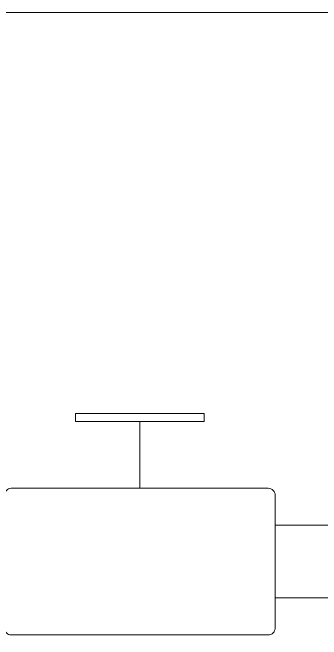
# Model space of a CAD drawing. Header units: millimetres. Extents: x 52029 to 181395, y -167683 to -9934.
# Drawn here: x 72854 to 75074, y -43267 to -38768 of the extents above; entities that cross this region are included whole.
import ezdxf

# ---------------------------------------------------------------- set-up
doc = ezdxf.new("R2010")
doc.units = ezdxf.units.MM
doc.header["$LTSCALE"] = 3
doc.layers.add('FUR', color=8, linetype='Continuous', lineweight=5)

msp = doc.modelspace()

# ---------------------------------------------------------------- linework, layer by layer
at = {"layer": 'FUR', "color": 7}
msp.add_line((73768.5, -42182.5), (73768.5, -41703.2), dxfattribs=at)
for points in [[(87105.6, -63300.6), (52146, -63300.6), (52146, -38767.6), (87105.6, -38767.6)], [(73305.6, -41646.1), (74231.3, -41646.1), (74231.3, -41703.2), (73305.6, -41703.2)]]:
    msp.add_lwpolyline(points, close=True, dxfattribs=at)
for points in [[(72845.3, -42182.5), (74691.7, -42182.5, -0.414214), (74741.7, -42232.5), (74741.7, -43184.6, -0.414214), (74691.7, -43234.6), (72845.3, -43234.6, -0.414214), (72795.3, -43184.6), (72795.3, -42232.5, -0.414214)], [(74741.7, -42447.7), (75214.1, -42447.7, -0.414214), (75264.1, -42497.7), (75264.1, -42919.4, -0.414214), (75214.1, -42969.4), (74741.7, -42969.4)]]:
    msp.add_lwpolyline(points, format="xyb", close=True, dxfattribs=at)

doc.saveas('drawing.dxf')
